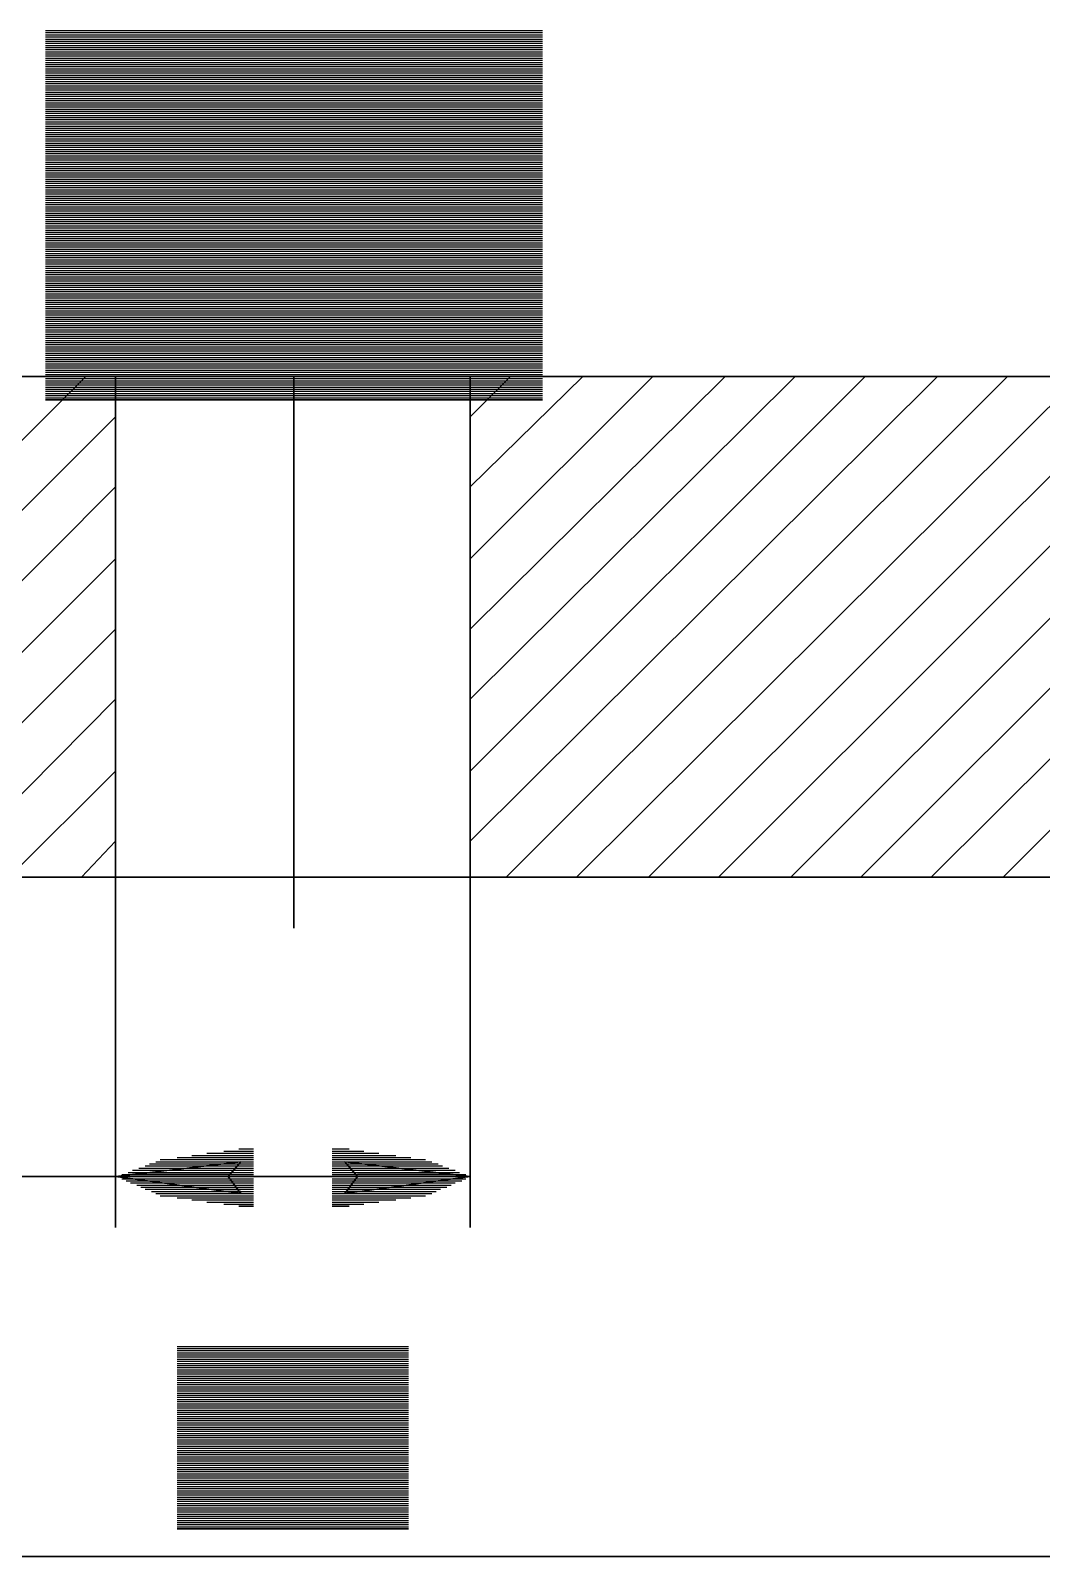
# Model space of a CAD drawing. Extents: x 1 to 210, y 1 to 298.
# Drawn here: x 106.1 to 146.4, y 128.7 to 189.6 of the extents above; entities that cross this region are included whole.
import ezdxf

# ---------------------------------------------------------------- set-up
doc = ezdxf.new("R2010")
doc.units = 0

msp = doc.modelspace()

# ---------------------------------------------------------------- linework, layer by layer
at = {"layer": 'P02835'}
msp.add_lwpolyline([(109.474003, 175.767997), (109.474003, 155.786658), (109.474003, 175.767997)], dxfattribs=at)
at = {"layer": 'P02836'}
msp.add_lwpolyline([(109.474003, 175.767997), (68.579998, 175.767997), (109.474003, 175.767997)], dxfattribs=at)
at = {"layer": 'P02837'}
msp.add_lwpolyline([(123.613331, 155.786658), (123.613331, 175.767997), (123.613331, 155.786658)], dxfattribs=at)
at = {"layer": 'P02838'}
msp.add_lwpolyline([(164.591999, 155.786658), (123.613331, 155.786658), (164.591999, 155.786658)], dxfattribs=at)
at = {"layer": 'P02845'}
msp.add_lwpolyline([(109.474003, 155.786658), (68.579998, 155.786658), (109.474003, 155.786658)], dxfattribs=at)
at = {"layer": 'P02849'}
msp.add_lwpolyline([(164.591999, 175.767997), (123.613331, 175.767997), (164.591999, 175.767997)], dxfattribs=at)
at = {"layer": 'P02855'}
msp.add_lwpolyline([(123.613331, 175.767997), (116.585993, 175.767997), (123.613331, 175.767997)], dxfattribs=at)
at = {"layer": 'P02856'}
msp.add_lwpolyline([(116.585993, 175.767997), (109.474003, 175.767997), (116.585993, 175.767997)], dxfattribs=at)
at = {"layer": 'P02857'}
msp.add_lwpolyline([(116.585993, 155.786658), (109.474003, 155.786658), (116.585993, 155.786658)], dxfattribs=at)
at = {"layer": 'P02858'}
msp.add_lwpolyline([(123.613331, 155.786658), (116.585993, 155.786658), (123.613331, 155.786658)], dxfattribs=at)
at = {"layer": 'P02859'}
msp.add_lwpolyline([(116.585993, 155.786658), (116.585993, 175.767997), (116.585993, 155.786658)], dxfattribs=at)
at = {"layer": 'P02882'}
msp.add_lwpolyline([(144.864661, 155.786658), (164.591999, 175.513996), (144.864661, 155.786658)], dxfattribs=at)
at = {"layer": 'P02883'}
msp.add_lwpolyline([(141.985993, 155.786658), (162.051995, 175.767997), (141.985993, 155.786658)], dxfattribs=at)
at = {"layer": 'P02884'}
msp.add_lwpolyline([(139.191999, 155.786658), (159.173327, 175.767997), (139.191999, 155.786658)], dxfattribs=at)
at = {"layer": 'P02885'}
msp.add_lwpolyline([(136.397994, 155.786658), (156.379333, 175.767997), (136.397994, 155.786658)], dxfattribs=at)
at = {"layer": 'P02886'}
msp.add_lwpolyline([(133.519326, 155.786658), (153.500665, 175.767997), (133.519326, 155.786658)], dxfattribs=at)
at = {"layer": 'P02887'}
msp.add_lwpolyline([(130.725332, 155.786658), (150.70666, 175.767997), (130.725332, 155.786658)], dxfattribs=at)
at = {"layer": 'P02888'}
msp.add_lwpolyline([(127.846665, 155.786658), (147.912666, 175.767997), (127.846665, 155.786658)], dxfattribs=at)
at = {"layer": 'P02889'}
msp.add_lwpolyline([(125.05266, 155.786658), (145.033998, 175.767997), (125.05266, 155.786658)], dxfattribs=at)
at = {"layer": 'P02890'}
msp.add_lwpolyline([(123.613331, 157.225997), (142.239994, 175.767997), (123.613331, 157.225997)], dxfattribs=at)
at = {"layer": 'P02891'}
msp.add_lwpolyline([(123.613331, 160.019991), (139.361326, 175.767997), (123.613331, 160.019991)], dxfattribs=at)
at = {"layer": 'P02892'}
msp.add_lwpolyline([(123.613331, 162.898659), (136.567332, 175.767997), (123.613331, 162.898659)], dxfattribs=at)
at = {"layer": 'P02893'}
msp.add_lwpolyline([(123.613331, 165.692664), (133.773327, 175.767997), (123.613331, 165.692664)], dxfattribs=at)
at = {"layer": 'P02894'}
msp.add_lwpolyline([(123.613331, 168.486658), (130.894659, 175.767997), (123.613331, 168.486658)], dxfattribs=at)
at = {"layer": 'P02895'}
msp.add_lwpolyline([(108.119326, 155.786658), (109.474003, 157.225997), (108.119326, 155.786658)], dxfattribs=at)
at = {"layer": 'P02896'}
msp.add_lwpolyline([(123.613331, 171.365326), (128.100665, 175.767997), (123.613331, 171.365326)], dxfattribs=at)
at = {"layer": 'P02897'}
msp.add_lwpolyline([(123.613331, 174.159331), (125.221997, 175.767997), (123.613331, 174.159331)], dxfattribs=at)
at = {"layer": 'P02898'}
msp.add_lwpolyline([(105.240669, 155.786658), (109.474003, 160.019991), (105.240669, 155.786658)], dxfattribs=at)
at = {"layer": 'P02899'}
msp.add_lwpolyline([(102.446665, 155.786658), (109.474003, 162.898659), (102.446665, 155.786658)], dxfattribs=at)
at = {"layer": 'P02900'}
msp.add_lwpolyline([(99.567997, 155.786658), (109.474003, 165.692664), (99.567997, 155.786658)], dxfattribs=at)
at = {"layer": 'P02901'}
msp.add_lwpolyline([(96.774003, 155.786658), (109.474003, 168.486658), (96.774003, 155.786658)], dxfattribs=at)
at = {"layer": 'P02902'}
msp.add_lwpolyline([(93.979998, 155.786658), (109.474003, 171.365326), (93.979998, 155.786658)], dxfattribs=at)
at = {"layer": 'P02903'}
msp.add_lwpolyline([(91.10133, 155.786658), (109.474003, 174.159331), (91.10133, 155.786658)], dxfattribs=at)
at = {"layer": 'P02904'}
msp.add_lwpolyline([(88.307331, 155.786658), (108.288664, 175.767997), (88.307331, 155.786658)], dxfattribs=at)
at = {"layer": 'P02945'}
msp.add_lwpolyline([(144.864661, 155.786658), (164.591999, 175.513996), (144.864661, 155.786658)], dxfattribs=at)
at = {"layer": 'P02946'}
msp.add_lwpolyline([(141.985993, 155.786658), (162.051995, 175.767997), (141.985993, 155.786658)], dxfattribs=at)
at = {"layer": 'P02947'}
msp.add_lwpolyline([(139.191999, 155.786658), (159.173327, 175.767997), (139.191999, 155.786658)], dxfattribs=at)
at = {"layer": 'P02948'}
msp.add_lwpolyline([(136.397994, 155.786658), (156.379333, 175.767997), (136.397994, 155.786658)], dxfattribs=at)
at = {"layer": 'P02949'}
msp.add_lwpolyline([(133.519326, 155.786658), (153.500665, 175.767997), (133.519326, 155.786658)], dxfattribs=at)
at = {"layer": 'P02950'}
msp.add_lwpolyline([(130.725332, 155.786658), (150.70666, 175.767997), (130.725332, 155.786658)], dxfattribs=at)
at = {"layer": 'P02951'}
msp.add_lwpolyline([(127.846665, 155.786658), (147.912666, 175.767997), (127.846665, 155.786658)], dxfattribs=at)
at = {"layer": 'P02952'}
msp.add_lwpolyline([(125.05266, 155.786658), (145.033998, 175.767997), (125.05266, 155.786658)], dxfattribs=at)
at = {"layer": 'P02953'}
msp.add_lwpolyline([(123.613331, 157.225997), (142.239994, 175.767997), (123.613331, 157.225997)], dxfattribs=at)
at = {"layer": 'P02954'}
msp.add_lwpolyline([(123.613331, 160.019991), (139.361326, 175.767997), (123.613331, 160.019991)], dxfattribs=at)
at = {"layer": 'P02955'}
msp.add_lwpolyline([(123.613331, 162.898659), (136.567332, 175.767997), (123.613331, 162.898659)], dxfattribs=at)
at = {"layer": 'P02956'}
msp.add_lwpolyline([(123.613331, 165.692664), (133.773327, 175.767997), (123.613331, 165.692664)], dxfattribs=at)
at = {"layer": 'P02957'}
msp.add_lwpolyline([(123.613331, 168.486658), (130.894659, 175.767997), (123.613331, 168.486658)], dxfattribs=at)
at = {"layer": 'P02958'}
msp.add_lwpolyline([(108.119326, 155.786658), (109.474003, 157.225997), (108.119326, 155.786658)], dxfattribs=at)
at = {"layer": 'P02959'}
msp.add_lwpolyline([(123.613331, 171.365326), (128.100665, 175.767997), (123.613331, 171.365326)], dxfattribs=at)
at = {"layer": 'P02960'}
msp.add_lwpolyline([(123.613331, 174.159331), (125.221997, 175.767997), (123.613331, 174.159331)], dxfattribs=at)
at = {"layer": 'P02961'}
msp.add_lwpolyline([(105.240669, 155.786658), (109.474003, 160.019991), (105.240669, 155.786658)], dxfattribs=at)
at = {"layer": 'P02962'}
msp.add_lwpolyline([(102.446665, 155.786658), (109.474003, 162.898659), (102.446665, 155.786658)], dxfattribs=at)
at = {"layer": 'P02963'}
msp.add_lwpolyline([(99.567997, 155.786658), (109.474003, 165.692664), (99.567997, 155.786658)], dxfattribs=at)
at = {"layer": 'P02964'}
msp.add_lwpolyline([(96.774003, 155.786658), (109.474003, 168.486658), (96.774003, 155.786658)], dxfattribs=at)
at = {"layer": 'P02965'}
msp.add_lwpolyline([(93.979998, 155.786658), (109.474003, 171.365326), (93.979998, 155.786658)], dxfattribs=at)
at = {"layer": 'P02966'}
msp.add_lwpolyline([(91.10133, 155.786658), (109.474003, 174.159331), (91.10133, 155.786658)], dxfattribs=at)
at = {"layer": 'P02967'}
msp.add_lwpolyline([(88.307331, 155.786658), (108.288664, 175.767997), (88.307331, 155.786658)], dxfattribs=at)
at = {"layer": 'P02992'}
msp.add_lwpolyline([(116.585993, 172.804665), (116.585993, 153.754665), (116.585993, 172.804665)], dxfattribs=at)
at = {"layer": 'P03005'}
msp.add_lwpolyline([(109.474003, 155.786658), (109.474003, 141.816667), (109.474003, 155.786658)], dxfattribs=at)
at = {"layer": 'P03006'}
msp.add_lwpolyline([(109.474003, 143.848659), (104.563331, 143.848659), (109.474003, 143.848659)], dxfattribs=at)
at = {"layer": 'P03007'}
msp.add_lwpolyline([(123.613331, 155.786658), (123.613331, 141.816667), (123.613331, 155.786658)], dxfattribs=at)
at = {"layer": 'P03009'}
msp.add_lwpolyline([(106.679998, 189.568661), (126.491999, 189.568661)], dxfattribs=at)
at = {"layer": 'P03010'}
msp.add_lwpolyline([(106.679998, 189.483998), (126.491999, 189.483998)], dxfattribs=at)
at = {"layer": 'P03011'}
msp.add_lwpolyline([(106.679998, 189.399324), (126.491999, 189.399324)], dxfattribs=at)
at = {"layer": 'P03012'}
msp.add_lwpolyline([(106.679998, 189.314661), (126.491999, 189.314661)], dxfattribs=at)
at = {"layer": 'P03013'}
msp.add_lwpolyline([(106.679998, 189.229998), (126.491999, 189.229998)], dxfattribs=at)
at = {"layer": 'P03014'}
msp.add_lwpolyline([(106.679998, 189.145324), (126.491999, 189.145324)], dxfattribs=at)
at = {"layer": 'P03015'}
msp.add_lwpolyline([(106.679998, 189.060661), (126.491999, 189.060661)], dxfattribs=at)
at = {"layer": 'P03016'}
msp.add_lwpolyline([(106.679998, 188.975997), (126.491999, 188.975997)], dxfattribs=at)
at = {"layer": 'P03017'}
msp.add_lwpolyline([(106.679998, 188.891323), (126.491999, 188.891323)], dxfattribs=at)
at = {"layer": 'P03018'}
msp.add_lwpolyline([(106.679998, 188.80666), (126.491999, 188.80666)], dxfattribs=at)
at = {"layer": 'P03019'}
msp.add_lwpolyline([(106.679998, 188.721997), (126.491999, 188.721997)], dxfattribs=at)
at = {"layer": 'P03020'}
msp.add_lwpolyline([(106.679998, 188.637323), (126.491999, 188.637323)], dxfattribs=at)
at = {"layer": 'P03021'}
msp.add_lwpolyline([(106.679998, 188.55266), (126.491999, 188.55266)], dxfattribs=at)
at = {"layer": 'P03022'}
msp.add_lwpolyline([(106.679998, 188.467997), (126.491999, 188.467997)], dxfattribs=at)
at = {"layer": 'P03023'}
msp.add_lwpolyline([(106.679998, 188.383333), (126.491999, 188.383333)], dxfattribs=at)
at = {"layer": 'P03024'}
msp.add_lwpolyline([(106.679998, 188.298659), (126.491999, 188.298659)], dxfattribs=at)
at = {"layer": 'P03025'}
msp.add_lwpolyline([(106.679998, 188.213996), (126.491999, 188.213996)], dxfattribs=at)
at = {"layer": 'P03026'}
msp.add_lwpolyline([(106.679998, 188.129333), (126.491999, 188.129333)], dxfattribs=at)
at = {"layer": 'P03027'}
msp.add_lwpolyline([(106.679998, 188.044659), (126.491999, 188.044659)], dxfattribs=at)
at = {"layer": 'P03028'}
msp.add_lwpolyline([(106.679998, 187.959996), (126.491999, 187.959996)], dxfattribs=at)
at = {"layer": 'P03029'}
msp.add_lwpolyline([(106.679998, 187.875332), (126.491999, 187.875332)], dxfattribs=at)
at = {"layer": 'P03030'}
msp.add_lwpolyline([(106.679998, 187.790658), (126.491999, 187.790658)], dxfattribs=at)
at = {"layer": 'P03031'}
msp.add_lwpolyline([(106.679998, 187.705995), (126.491999, 187.705995)], dxfattribs=at)
at = {"layer": 'P03032'}
msp.add_lwpolyline([(106.679998, 187.621332), (126.491999, 187.621332)], dxfattribs=at)
at = {"layer": 'P03033'}
msp.add_lwpolyline([(106.679998, 187.536658), (126.491999, 187.536658)], dxfattribs=at)
at = {"layer": 'P03034'}
msp.add_lwpolyline([(106.679998, 187.451995), (126.491999, 187.451995)], dxfattribs=at)
at = {"layer": 'P03035'}
msp.add_lwpolyline([(106.679998, 187.367332), (126.491999, 187.367332)], dxfattribs=at)
at = {"layer": 'P03036'}
msp.add_lwpolyline([(106.679998, 187.282658), (126.491999, 187.282658)], dxfattribs=at)
at = {"layer": 'P03037'}
msp.add_lwpolyline([(106.679998, 187.197994), (126.491999, 187.197994)], dxfattribs=at)
at = {"layer": 'P03038'}
msp.add_lwpolyline([(106.679998, 187.113331), (126.491999, 187.113331)], dxfattribs=at)
at = {"layer": 'P03039'}
msp.add_lwpolyline([(106.679998, 187.028657), (126.491999, 187.028657)], dxfattribs=at)
at = {"layer": 'P03040'}
msp.add_lwpolyline([(106.679998, 186.943994), (126.491999, 186.943994)], dxfattribs=at)
at = {"layer": 'P03041'}
msp.add_lwpolyline([(106.679998, 186.859331), (126.491999, 186.859331)], dxfattribs=at)
at = {"layer": 'P03042'}
msp.add_lwpolyline([(106.679998, 186.774657), (126.491999, 186.774657)], dxfattribs=at)
at = {"layer": 'P03043'}
msp.add_lwpolyline([(106.679998, 186.689994), (126.491999, 186.689994)], dxfattribs=at)
at = {"layer": 'P03044'}
msp.add_lwpolyline([(106.679998, 186.60533), (126.491999, 186.60533)], dxfattribs=at)
at = {"layer": 'P03045'}
msp.add_lwpolyline([(106.679998, 186.520656), (126.491999, 186.520656)], dxfattribs=at)
at = {"layer": 'P03046'}
msp.add_lwpolyline([(106.679998, 186.435993), (126.491999, 186.435993)], dxfattribs=at)
at = {"layer": 'P03047'}
msp.add_lwpolyline([(106.679998, 186.35133), (126.491999, 186.35133)], dxfattribs=at)
at = {"layer": 'P03048'}
msp.add_lwpolyline([(106.679998, 186.266667), (126.491999, 186.266667)], dxfattribs=at)
at = {"layer": 'P03049'}
msp.add_lwpolyline([(106.679998, 186.181993), (126.491999, 186.181993)], dxfattribs=at)
at = {"layer": 'P03050'}
msp.add_lwpolyline([(106.679998, 186.097329), (126.491999, 186.097329)], dxfattribs=at)
at = {"layer": 'P03051'}
msp.add_lwpolyline([(106.679998, 186.012666), (126.491999, 186.012666)], dxfattribs=at)
at = {"layer": 'P03052'}
msp.add_lwpolyline([(106.679998, 185.927992), (126.491999, 185.927992)], dxfattribs=at)
at = {"layer": 'P03053'}
msp.add_lwpolyline([(106.679998, 185.843329), (126.491999, 185.843329)], dxfattribs=at)
at = {"layer": 'P03054'}
msp.add_lwpolyline([(106.679998, 185.758666), (126.491999, 185.758666)], dxfattribs=at)
at = {"layer": 'P03055'}
msp.add_lwpolyline([(106.679998, 185.673992), (126.491999, 185.673992)], dxfattribs=at)
at = {"layer": 'P03056'}
msp.add_lwpolyline([(106.679998, 185.589329), (126.491999, 185.589329)], dxfattribs=at)
at = {"layer": 'P03057'}
msp.add_lwpolyline([(106.679998, 185.504665), (126.491999, 185.504665)], dxfattribs=at)
at = {"layer": 'P03058'}
msp.add_lwpolyline([(106.679998, 185.419991), (126.491999, 185.419991)], dxfattribs=at)
at = {"layer": 'P03059'}
msp.add_lwpolyline([(106.679998, 185.335328), (126.491999, 185.335328)], dxfattribs=at)
at = {"layer": 'P03060'}
msp.add_lwpolyline([(106.679998, 185.250665), (126.491999, 185.250665)], dxfattribs=at)
at = {"layer": 'P03061'}
msp.add_lwpolyline([(106.679998, 185.165991), (126.491999, 185.165991)], dxfattribs=at)
at = {"layer": 'P03062'}
msp.add_lwpolyline([(106.679998, 185.081328), (126.491999, 185.081328)], dxfattribs=at)
at = {"layer": 'P03063'}
msp.add_lwpolyline([(106.679998, 184.996665), (126.491999, 184.996665)], dxfattribs=at)
at = {"layer": 'P03064'}
msp.add_lwpolyline([(106.679998, 184.911991), (126.491999, 184.911991)], dxfattribs=at)
at = {"layer": 'P03065'}
msp.add_lwpolyline([(106.679998, 184.827327), (126.491999, 184.827327)], dxfattribs=at)
at = {"layer": 'P03066'}
msp.add_lwpolyline([(106.679998, 184.742664), (126.491999, 184.742664)], dxfattribs=at)
at = {"layer": 'P03067'}
msp.add_lwpolyline([(106.679998, 184.65799), (126.491999, 184.65799)], dxfattribs=at)
at = {"layer": 'P03068'}
msp.add_lwpolyline([(106.679998, 184.573327), (126.491999, 184.573327)], dxfattribs=at)
at = {"layer": 'P03069'}
msp.add_lwpolyline([(106.679998, 184.488664), (126.491999, 184.488664)], dxfattribs=at)
at = {"layer": 'P03070'}
msp.add_lwpolyline([(106.679998, 184.40399), (126.491999, 184.40399)], dxfattribs=at)
at = {"layer": 'P03071'}
msp.add_lwpolyline([(106.679998, 184.319326), (126.491999, 184.319326)], dxfattribs=at)
at = {"layer": 'P03072'}
msp.add_lwpolyline([(106.679998, 184.234663), (126.491999, 184.234663)], dxfattribs=at)
at = {"layer": 'P03073'}
msp.add_lwpolyline([(106.679998, 184.15), (126.491999, 184.15)], dxfattribs=at)
at = {"layer": 'P03074'}
msp.add_lwpolyline([(106.679998, 184.065326), (126.491999, 184.065326)], dxfattribs=at)
at = {"layer": 'P03075'}
msp.add_lwpolyline([(106.679998, 183.980663), (126.491999, 183.980663)], dxfattribs=at)
at = {"layer": 'P03076'}
msp.add_lwpolyline([(106.679998, 183.896), (126.491999, 183.896)], dxfattribs=at)
at = {"layer": 'P03077'}
msp.add_lwpolyline([(106.679998, 183.811326), (126.491999, 183.811326)], dxfattribs=at)
at = {"layer": 'P03078'}
msp.add_lwpolyline([(106.679998, 183.726662), (126.491999, 183.726662)], dxfattribs=at)
at = {"layer": 'P03079'}
msp.add_lwpolyline([(106.679998, 183.641999), (126.491999, 183.641999)], dxfattribs=at)
at = {"layer": 'P03080'}
msp.add_lwpolyline([(106.679998, 183.557325), (126.491999, 183.557325)], dxfattribs=at)
at = {"layer": 'P03081'}
msp.add_lwpolyline([(106.679998, 183.472662), (126.491999, 183.472662)], dxfattribs=at)
at = {"layer": 'P03082'}
msp.add_lwpolyline([(106.679998, 183.387999), (126.491999, 183.387999)], dxfattribs=at)
at = {"layer": 'P03083'}
msp.add_lwpolyline([(106.679998, 183.303325), (126.491999, 183.303325)], dxfattribs=at)
at = {"layer": 'P03084'}
msp.add_lwpolyline([(106.679998, 183.218661), (126.491999, 183.218661)], dxfattribs=at)
at = {"layer": 'P03085'}
msp.add_lwpolyline([(106.679998, 183.133998), (126.491999, 183.133998)], dxfattribs=at)
at = {"layer": 'P03086'}
msp.add_lwpolyline([(106.679998, 183.049324), (126.491999, 183.049324)], dxfattribs=at)
at = {"layer": 'P03087'}
msp.add_lwpolyline([(106.679998, 182.964661), (126.491999, 182.964661)], dxfattribs=at)
at = {"layer": 'P03088'}
msp.add_lwpolyline([(106.679998, 182.879998), (126.491999, 182.879998)], dxfattribs=at)
at = {"layer": 'P03089'}
msp.add_lwpolyline([(106.679998, 182.795324), (126.491999, 182.795324)], dxfattribs=at)
at = {"layer": 'P03090'}
msp.add_lwpolyline([(106.679998, 182.710661), (126.491999, 182.710661)], dxfattribs=at)
at = {"layer": 'P03091'}
msp.add_lwpolyline([(106.679998, 182.625997), (126.491999, 182.625997)], dxfattribs=at)
at = {"layer": 'P03092'}
msp.add_lwpolyline([(106.679998, 182.541323), (126.491999, 182.541323)], dxfattribs=at)
at = {"layer": 'P03093'}
msp.add_lwpolyline([(106.679998, 182.45666), (126.491999, 182.45666)], dxfattribs=at)
at = {"layer": 'P03094'}
msp.add_lwpolyline([(106.679998, 182.371997), (126.491999, 182.371997)], dxfattribs=at)
at = {"layer": 'P03095'}
msp.add_lwpolyline([(106.679998, 182.287323), (126.491999, 182.287323)], dxfattribs=at)
at = {"layer": 'P03096'}
msp.add_lwpolyline([(106.679998, 182.20266), (126.491999, 182.20266)], dxfattribs=at)
at = {"layer": 'P03097'}
msp.add_lwpolyline([(106.679998, 182.117997), (126.491999, 182.117997)], dxfattribs=at)
at = {"layer": 'P03098'}
msp.add_lwpolyline([(106.679998, 182.033333), (126.491999, 182.033333)], dxfattribs=at)
at = {"layer": 'P03099'}
msp.add_lwpolyline([(106.679998, 181.948659), (126.491999, 181.948659)], dxfattribs=at)
at = {"layer": 'P03100'}
msp.add_lwpolyline([(106.679998, 181.863996), (126.491999, 181.863996)], dxfattribs=at)
at = {"layer": 'P03101'}
msp.add_lwpolyline([(106.679998, 181.779333), (126.491999, 181.779333)], dxfattribs=at)
at = {"layer": 'P03102'}
msp.add_lwpolyline([(106.679998, 181.694659), (126.491999, 181.694659)], dxfattribs=at)
at = {"layer": 'P03103'}
msp.add_lwpolyline([(106.679998, 181.609996), (126.491999, 181.609996)], dxfattribs=at)
at = {"layer": 'P03104'}
msp.add_lwpolyline([(106.679998, 181.525332), (126.491999, 181.525332)], dxfattribs=at)
at = {"layer": 'P03105'}
msp.add_lwpolyline([(106.679998, 181.440658), (126.491999, 181.440658)], dxfattribs=at)
at = {"layer": 'P03106'}
msp.add_lwpolyline([(106.679998, 181.355995), (126.491999, 181.355995)], dxfattribs=at)
at = {"layer": 'P03107'}
msp.add_lwpolyline([(106.679998, 181.271332), (126.491999, 181.271332)], dxfattribs=at)
at = {"layer": 'P03108'}
msp.add_lwpolyline([(106.679998, 181.186658), (126.491999, 181.186658)], dxfattribs=at)
at = {"layer": 'P03109'}
msp.add_lwpolyline([(106.679998, 181.101995), (126.491999, 181.101995)], dxfattribs=at)
at = {"layer": 'P03110'}
msp.add_lwpolyline([(106.679998, 181.017332), (126.491999, 181.017332)], dxfattribs=at)
at = {"layer": 'P03111'}
msp.add_lwpolyline([(106.679998, 180.932658), (126.491999, 180.932658)], dxfattribs=at)
at = {"layer": 'P03112'}
msp.add_lwpolyline([(106.679998, 180.847994), (126.491999, 180.847994)], dxfattribs=at)
at = {"layer": 'P03113'}
msp.add_lwpolyline([(106.679998, 180.763331), (126.491999, 180.763331)], dxfattribs=at)
at = {"layer": 'P03114'}
msp.add_lwpolyline([(106.679998, 180.678657), (126.491999, 180.678657)], dxfattribs=at)
at = {"layer": 'P03115'}
msp.add_lwpolyline([(106.679998, 180.593994), (126.491999, 180.593994)], dxfattribs=at)
at = {"layer": 'P03116'}
msp.add_lwpolyline([(106.679998, 180.509331), (126.491999, 180.509331)], dxfattribs=at)
at = {"layer": 'P03117'}
msp.add_lwpolyline([(106.679998, 180.424657), (126.491999, 180.424657)], dxfattribs=at)
at = {"layer": 'P03118'}
msp.add_lwpolyline([(106.679998, 180.339994), (126.491999, 180.339994)], dxfattribs=at)
at = {"layer": 'P03119'}
msp.add_lwpolyline([(106.679998, 180.25533), (126.491999, 180.25533)], dxfattribs=at)
at = {"layer": 'P03120'}
msp.add_lwpolyline([(106.679998, 180.170656), (126.491999, 180.170656)], dxfattribs=at)
at = {"layer": 'P03121'}
msp.add_lwpolyline([(106.679998, 180.085993), (126.491999, 180.085993)], dxfattribs=at)
at = {"layer": 'P03122'}
msp.add_lwpolyline([(106.679998, 180.00133), (126.491999, 180.00133)], dxfattribs=at)
at = {"layer": 'P03123'}
msp.add_lwpolyline([(106.679998, 179.916667), (126.491999, 179.916667)], dxfattribs=at)
at = {"layer": 'P03124'}
msp.add_lwpolyline([(106.679998, 179.831993), (126.491999, 179.831993)], dxfattribs=at)
at = {"layer": 'P03125'}
msp.add_lwpolyline([(106.679998, 179.747329), (126.491999, 179.747329)], dxfattribs=at)
at = {"layer": 'P03126'}
msp.add_lwpolyline([(106.679998, 179.662666), (126.491999, 179.662666)], dxfattribs=at)
at = {"layer": 'P03127'}
msp.add_lwpolyline([(106.679998, 179.577992), (126.491999, 179.577992)], dxfattribs=at)
at = {"layer": 'P03128'}
msp.add_lwpolyline([(106.679998, 179.493329), (126.491999, 179.493329)], dxfattribs=at)
at = {"layer": 'P03129'}
msp.add_lwpolyline([(106.679998, 179.408666), (126.491999, 179.408666)], dxfattribs=at)
at = {"layer": 'P03130'}
msp.add_lwpolyline([(106.679998, 179.323992), (126.491999, 179.323992)], dxfattribs=at)
at = {"layer": 'P03131'}
msp.add_lwpolyline([(106.679998, 179.239329), (126.491999, 179.239329)], dxfattribs=at)
at = {"layer": 'P03132'}
msp.add_lwpolyline([(106.679998, 179.154665), (126.491999, 179.154665)], dxfattribs=at)
at = {"layer": 'P03133'}
msp.add_lwpolyline([(106.679998, 179.069991), (126.491999, 179.069991)], dxfattribs=at)
at = {"layer": 'P03134'}
msp.add_lwpolyline([(106.679998, 178.985328), (126.491999, 178.985328)], dxfattribs=at)
at = {"layer": 'P03135'}
msp.add_lwpolyline([(106.679998, 178.900665), (126.491999, 178.900665)], dxfattribs=at)
at = {"layer": 'P03136'}
msp.add_lwpolyline([(106.679998, 178.815991), (126.491999, 178.815991)], dxfattribs=at)
at = {"layer": 'P03137'}
msp.add_lwpolyline([(106.679998, 178.731328), (126.491999, 178.731328)], dxfattribs=at)
at = {"layer": 'P03138'}
msp.add_lwpolyline([(106.679998, 178.646665), (126.491999, 178.646665)], dxfattribs=at)
at = {"layer": 'P03139'}
msp.add_lwpolyline([(106.679998, 178.561991), (126.491999, 178.561991)], dxfattribs=at)
at = {"layer": 'P03140'}
msp.add_lwpolyline([(106.679998, 178.477327), (126.491999, 178.477327)], dxfattribs=at)
at = {"layer": 'P03141'}
msp.add_lwpolyline([(106.679998, 178.392664), (126.491999, 178.392664)], dxfattribs=at)
at = {"layer": 'P03142'}
msp.add_lwpolyline([(106.679998, 178.30799), (126.491999, 178.30799)], dxfattribs=at)
at = {"layer": 'P03143'}
msp.add_lwpolyline([(106.679998, 178.223327), (126.491999, 178.223327)], dxfattribs=at)
at = {"layer": 'P03144'}
msp.add_lwpolyline([(106.679998, 178.138664), (126.491999, 178.138664)], dxfattribs=at)
at = {"layer": 'P03145'}
msp.add_lwpolyline([(106.679998, 178.05399), (126.491999, 178.05399)], dxfattribs=at)
at = {"layer": 'P03146'}
msp.add_lwpolyline([(106.679998, 177.969326), (126.491999, 177.969326)], dxfattribs=at)
at = {"layer": 'P03147'}
msp.add_lwpolyline([(106.679998, 177.884663), (126.491999, 177.884663)], dxfattribs=at)
at = {"layer": 'P03148'}
msp.add_lwpolyline([(106.679998, 177.8), (126.491999, 177.8)], dxfattribs=at)
at = {"layer": 'P03149'}
msp.add_lwpolyline([(106.679998, 177.715326), (126.491999, 177.715326)], dxfattribs=at)
at = {"layer": 'P03150'}
msp.add_lwpolyline([(106.679998, 177.630663), (126.491999, 177.630663)], dxfattribs=at)
at = {"layer": 'P03151'}
msp.add_lwpolyline([(106.679998, 177.546), (126.491999, 177.546)], dxfattribs=at)
at = {"layer": 'P03152'}
msp.add_lwpolyline([(106.679998, 177.461326), (126.491999, 177.461326)], dxfattribs=at)
at = {"layer": 'P03153'}
msp.add_lwpolyline([(106.679998, 177.376662), (126.491999, 177.376662)], dxfattribs=at)
at = {"layer": 'P03154'}
msp.add_lwpolyline([(106.679998, 177.291999), (126.491999, 177.291999)], dxfattribs=at)
at = {"layer": 'P03155'}
msp.add_lwpolyline([(106.679998, 177.207325), (126.491999, 177.207325)], dxfattribs=at)
at = {"layer": 'P03156'}
msp.add_lwpolyline([(106.679998, 177.122662), (126.491999, 177.122662)], dxfattribs=at)
at = {"layer": 'P03157'}
msp.add_lwpolyline([(106.679998, 177.037999), (126.491999, 177.037999)], dxfattribs=at)
at = {"layer": 'P03158'}
msp.add_lwpolyline([(106.679998, 176.953325), (126.491999, 176.953325)], dxfattribs=at)
at = {"layer": 'P03159'}
msp.add_lwpolyline([(106.679998, 176.868661), (126.491999, 176.868661)], dxfattribs=at)
at = {"layer": 'P03160'}
msp.add_lwpolyline([(106.679998, 176.783998), (126.491999, 176.783998)], dxfattribs=at)
at = {"layer": 'P03161'}
msp.add_lwpolyline([(106.679998, 176.699324), (126.491999, 176.699324)], dxfattribs=at)
at = {"layer": 'P03162'}
msp.add_lwpolyline([(106.679998, 176.614661), (126.491999, 176.614661)], dxfattribs=at)
at = {"layer": 'P03163'}
msp.add_lwpolyline([(106.679998, 176.529998), (126.491999, 176.529998)], dxfattribs=at)
at = {"layer": 'P03164'}
msp.add_lwpolyline([(106.679998, 176.445324), (126.491999, 176.445324)], dxfattribs=at)
at = {"layer": 'P03165'}
msp.add_lwpolyline([(106.679998, 176.360661), (126.491999, 176.360661)], dxfattribs=at)
at = {"layer": 'P03166'}
msp.add_lwpolyline([(106.679998, 176.275997), (126.491999, 176.275997)], dxfattribs=at)
at = {"layer": 'P03167'}
msp.add_lwpolyline([(106.679998, 176.191323), (126.491999, 176.191323)], dxfattribs=at)
at = {"layer": 'P03168'}
msp.add_lwpolyline([(106.679998, 176.10666), (126.491999, 176.10666)], dxfattribs=at)
at = {"layer": 'P03169'}
msp.add_lwpolyline([(106.679998, 176.021997), (126.491999, 176.021997)], dxfattribs=at)
at = {"layer": 'P03170'}
msp.add_lwpolyline([(106.679998, 175.937323), (126.491999, 175.937323)], dxfattribs=at)
at = {"layer": 'P03171'}
msp.add_lwpolyline([(106.679998, 175.85266), (126.491999, 175.85266)], dxfattribs=at)
at = {"layer": 'P03172'}
msp.add_lwpolyline([(106.679998, 175.767997), (126.491999, 175.767997)], dxfattribs=at)
at = {"layer": 'P03173'}
msp.add_lwpolyline([(106.679998, 175.683333), (126.491999, 175.683333)], dxfattribs=at)
at = {"layer": 'P03174'}
msp.add_lwpolyline([(106.679998, 175.598659), (126.491999, 175.598659)], dxfattribs=at)
at = {"layer": 'P03175'}
msp.add_lwpolyline([(106.679998, 175.513996), (126.491999, 175.513996)], dxfattribs=at)
at = {"layer": 'P03176'}
msp.add_lwpolyline([(106.679998, 175.429333), (126.491999, 175.429333)], dxfattribs=at)
at = {"layer": 'P03177'}
msp.add_lwpolyline([(106.679998, 175.344659), (126.491999, 175.344659)], dxfattribs=at)
at = {"layer": 'P03178'}
msp.add_lwpolyline([(106.679998, 175.259996), (126.491999, 175.259996)], dxfattribs=at)
at = {"layer": 'P03179'}
msp.add_lwpolyline([(106.679998, 175.175332), (126.491999, 175.175332)], dxfattribs=at)
at = {"layer": 'P03180'}
msp.add_lwpolyline([(106.679998, 175.090658), (126.491999, 175.090658)], dxfattribs=at)
at = {"layer": 'P03181'}
msp.add_lwpolyline([(106.679998, 175.005995), (126.491999, 175.005995)], dxfattribs=at)
at = {"layer": 'P03182'}
msp.add_lwpolyline([(106.679998, 174.921332), (126.491999, 174.921332)], dxfattribs=at)
at = {"layer": 'P03183'}
msp.add_lwpolyline([(106.679998, 174.836658), (126.491999, 174.836658), (106.679998, 174.836658)], dxfattribs=at)
at = {"layer": 'P03619'}
msp.add_lwpolyline([(111.929333, 137.075332), (121.158001, 137.075332)], dxfattribs=at)
at = {"layer": 'P03620'}
msp.add_lwpolyline([(111.929333, 136.990658), (121.158001, 136.990658)], dxfattribs=at)
at = {"layer": 'P03621'}
msp.add_lwpolyline([(111.929333, 136.905995), (121.158001, 136.905995)], dxfattribs=at)
at = {"layer": 'P03622'}
msp.add_lwpolyline([(111.929333, 136.821332), (121.158001, 136.821332)], dxfattribs=at)
at = {"layer": 'P03623'}
msp.add_lwpolyline([(111.929333, 136.736658), (121.158001, 136.736658)], dxfattribs=at)
at = {"layer": 'P03624'}
msp.add_lwpolyline([(111.929333, 136.651995), (121.158001, 136.651995)], dxfattribs=at)
at = {"layer": 'P03625'}
msp.add_lwpolyline([(111.929333, 136.567332), (121.158001, 136.567332)], dxfattribs=at)
at = {"layer": 'P03626'}
msp.add_lwpolyline([(111.929333, 136.482658), (121.158001, 136.482658)], dxfattribs=at)
at = {"layer": 'P03627'}
msp.add_lwpolyline([(111.929333, 136.397994), (121.158001, 136.397994)], dxfattribs=at)
at = {"layer": 'P03628'}
msp.add_lwpolyline([(111.929333, 136.313331), (121.158001, 136.313331)], dxfattribs=at)
at = {"layer": 'P03629'}
msp.add_lwpolyline([(111.929333, 136.228657), (121.158001, 136.228657)], dxfattribs=at)
at = {"layer": 'P03630'}
msp.add_lwpolyline([(111.929333, 136.143994), (121.158001, 136.143994)], dxfattribs=at)
at = {"layer": 'P03631'}
msp.add_lwpolyline([(111.929333, 136.059331), (121.158001, 136.059331)], dxfattribs=at)
at = {"layer": 'P03632'}
msp.add_lwpolyline([(111.929333, 135.974668), (121.158001, 135.974668)], dxfattribs=at)
at = {"layer": 'P03633'}
msp.add_lwpolyline([(111.929333, 135.889994), (121.158001, 135.889994)], dxfattribs=at)
at = {"layer": 'P03634'}
msp.add_lwpolyline([(111.929333, 135.80533), (121.158001, 135.80533)], dxfattribs=at)
at = {"layer": 'P03635'}
msp.add_lwpolyline([(111.929333, 135.720667), (121.158001, 135.720667)], dxfattribs=at)
at = {"layer": 'P03636'}
msp.add_lwpolyline([(111.929333, 135.635993), (121.158001, 135.635993)], dxfattribs=at)
at = {"layer": 'P03637'}
msp.add_lwpolyline([(111.929333, 135.55133), (121.158001, 135.55133)], dxfattribs=at)
at = {"layer": 'P03638'}
msp.add_lwpolyline([(111.929333, 135.466667), (121.158001, 135.466667)], dxfattribs=at)
at = {"layer": 'P03639'}
msp.add_lwpolyline([(111.929333, 135.381993), (121.158001, 135.381993)], dxfattribs=at)
at = {"layer": 'P03640'}
msp.add_lwpolyline([(111.929333, 135.297329), (121.158001, 135.297329)], dxfattribs=at)
at = {"layer": 'P03641'}
msp.add_lwpolyline([(111.929333, 135.212666), (121.158001, 135.212666)], dxfattribs=at)
at = {"layer": 'P03642'}
msp.add_lwpolyline([(111.929333, 135.127992), (121.158001, 135.127992)], dxfattribs=at)
at = {"layer": 'P03643'}
msp.add_lwpolyline([(111.929333, 135.043329), (121.158001, 135.043329)], dxfattribs=at)
at = {"layer": 'P03644'}
msp.add_lwpolyline([(111.929333, 134.958666), (121.158001, 134.958666)], dxfattribs=at)
at = {"layer": 'P03645'}
msp.add_lwpolyline([(111.929333, 134.873992), (121.158001, 134.873992)], dxfattribs=at)
at = {"layer": 'P03646'}
msp.add_lwpolyline([(111.929333, 134.789329), (121.158001, 134.789329)], dxfattribs=at)
at = {"layer": 'P03647'}
msp.add_lwpolyline([(111.929333, 134.704665), (121.158001, 134.704665)], dxfattribs=at)
at = {"layer": 'P03648'}
msp.add_lwpolyline([(111.929333, 134.619991), (121.158001, 134.619991)], dxfattribs=at)
at = {"layer": 'P03649'}
msp.add_lwpolyline([(111.929333, 134.535328), (121.158001, 134.535328)], dxfattribs=at)
at = {"layer": 'P03650'}
msp.add_lwpolyline([(111.929333, 134.450665), (121.158001, 134.450665)], dxfattribs=at)
at = {"layer": 'P03651'}
msp.add_lwpolyline([(111.929333, 134.365991), (121.158001, 134.365991)], dxfattribs=at)
at = {"layer": 'P03652'}
msp.add_lwpolyline([(111.929333, 134.281328), (121.158001, 134.281328)], dxfattribs=at)
at = {"layer": 'P03653'}
msp.add_lwpolyline([(111.929333, 134.196665), (121.158001, 134.196665)], dxfattribs=at)
at = {"layer": 'P03654'}
msp.add_lwpolyline([(111.929333, 134.112001), (121.158001, 134.112001)], dxfattribs=at)
at = {"layer": 'P03655'}
msp.add_lwpolyline([(111.929333, 134.027327), (121.158001, 134.027327)], dxfattribs=at)
at = {"layer": 'P03656'}
msp.add_lwpolyline([(111.929333, 133.942664), (121.158001, 133.942664)], dxfattribs=at)
at = {"layer": 'P03657'}
msp.add_lwpolyline([(111.929333, 133.858001), (121.158001, 133.858001)], dxfattribs=at)
at = {"layer": 'P03658'}
msp.add_lwpolyline([(111.929333, 133.773327), (121.158001, 133.773327)], dxfattribs=at)
at = {"layer": 'P03659'}
msp.add_lwpolyline([(111.929333, 133.688664), (121.158001, 133.688664)], dxfattribs=at)
at = {"layer": 'P03660'}
msp.add_lwpolyline([(111.929333, 133.604), (121.158001, 133.604)], dxfattribs=at)
at = {"layer": 'P03661'}
msp.add_lwpolyline([(111.929333, 133.519326), (121.158001, 133.519326)], dxfattribs=at)
at = {"layer": 'P03662'}
msp.add_lwpolyline([(111.929333, 133.434663), (121.158001, 133.434663)], dxfattribs=at)
at = {"layer": 'P03663'}
msp.add_lwpolyline([(111.929333, 133.35), (121.158001, 133.35)], dxfattribs=at)
at = {"layer": 'P03664'}
msp.add_lwpolyline([(111.929333, 133.265326), (121.158001, 133.265326)], dxfattribs=at)
at = {"layer": 'P03665'}
msp.add_lwpolyline([(111.929333, 133.180663), (121.158001, 133.180663)], dxfattribs=at)
at = {"layer": 'P03666'}
msp.add_lwpolyline([(111.929333, 133.096), (121.158001, 133.096)], dxfattribs=at)
at = {"layer": 'P03667'}
msp.add_lwpolyline([(111.929333, 133.011326), (121.158001, 133.011326)], dxfattribs=at)
at = {"layer": 'P03668'}
msp.add_lwpolyline([(111.929333, 132.926662), (121.158001, 132.926662)], dxfattribs=at)
at = {"layer": 'P03669'}
msp.add_lwpolyline([(111.929333, 132.841999), (121.158001, 132.841999)], dxfattribs=at)
at = {"layer": 'P03670'}
msp.add_lwpolyline([(111.929333, 132.757325), (121.158001, 132.757325)], dxfattribs=at)
at = {"layer": 'P03671'}
msp.add_lwpolyline([(111.929333, 132.672662), (121.158001, 132.672662)], dxfattribs=at)
at = {"layer": 'P03672'}
msp.add_lwpolyline([(111.929333, 132.587999), (121.158001, 132.587999)], dxfattribs=at)
at = {"layer": 'P03673'}
msp.add_lwpolyline([(111.929333, 132.503325), (121.158001, 132.503325)], dxfattribs=at)
at = {"layer": 'P03674'}
msp.add_lwpolyline([(111.929333, 132.418661), (121.158001, 132.418661)], dxfattribs=at)
at = {"layer": 'P03675'}
msp.add_lwpolyline([(111.929333, 132.333998), (121.158001, 132.333998)], dxfattribs=at)
at = {"layer": 'P03676'}
msp.add_lwpolyline([(111.929333, 132.249324), (121.158001, 132.249324)], dxfattribs=at)
at = {"layer": 'P03677'}
msp.add_lwpolyline([(111.929333, 132.164661), (121.158001, 132.164661)], dxfattribs=at)
at = {"layer": 'P03678'}
msp.add_lwpolyline([(111.929333, 132.079998), (121.158001, 132.079998)], dxfattribs=at)
at = {"layer": 'P03679'}
msp.add_lwpolyline([(111.929333, 131.995335), (121.158001, 131.995335)], dxfattribs=at)
at = {"layer": 'P03680'}
msp.add_lwpolyline([(111.929333, 131.910661), (121.158001, 131.910661)], dxfattribs=at)
at = {"layer": 'P03681'}
msp.add_lwpolyline([(111.929333, 131.825997), (121.158001, 131.825997)], dxfattribs=at)
at = {"layer": 'P03682'}
msp.add_lwpolyline([(111.929333, 131.741334), (121.158001, 131.741334)], dxfattribs=at)
at = {"layer": 'P03683'}
msp.add_lwpolyline([(111.929333, 131.65666), (121.158001, 131.65666)], dxfattribs=at)
at = {"layer": 'P03684'}
msp.add_lwpolyline([(111.929333, 131.571997), (121.158001, 131.571997)], dxfattribs=at)
at = {"layer": 'P03685'}
msp.add_lwpolyline([(111.929333, 131.487334), (121.158001, 131.487334)], dxfattribs=at)
at = {"layer": 'P03686'}
msp.add_lwpolyline([(111.929333, 131.40266), (121.158001, 131.40266)], dxfattribs=at)
at = {"layer": 'P03687'}
msp.add_lwpolyline([(111.929333, 131.317997), (121.158001, 131.317997)], dxfattribs=at)
at = {"layer": 'P03688'}
msp.add_lwpolyline([(111.929333, 131.233333), (121.158001, 131.233333)], dxfattribs=at)
at = {"layer": 'P03689'}
msp.add_lwpolyline([(111.929333, 131.148659), (121.158001, 131.148659)], dxfattribs=at)
at = {"layer": 'P03690'}
msp.add_lwpolyline([(111.929333, 131.063996), (121.158001, 131.063996)], dxfattribs=at)
at = {"layer": 'P03691'}
msp.add_lwpolyline([(111.929333, 130.979333), (121.158001, 130.979333)], dxfattribs=at)
at = {"layer": 'P03692'}
msp.add_lwpolyline([(111.929333, 130.894659), (121.158001, 130.894659)], dxfattribs=at)
at = {"layer": 'P03693'}
msp.add_lwpolyline([(111.929333, 130.809996), (121.158001, 130.809996)], dxfattribs=at)
at = {"layer": 'P03694'}
msp.add_lwpolyline([(111.929333, 130.725332), (121.158001, 130.725332)], dxfattribs=at)
at = {"layer": 'P03695'}
msp.add_lwpolyline([(111.929333, 130.640658), (121.158001, 130.640658)], dxfattribs=at)
at = {"layer": 'P03696'}
msp.add_lwpolyline([(111.929333, 130.555995), (121.158001, 130.555995)], dxfattribs=at)
at = {"layer": 'P03697'}
msp.add_lwpolyline([(111.929333, 130.471332), (121.158001, 130.471332)], dxfattribs=at)
at = {"layer": 'P03698'}
msp.add_lwpolyline([(111.929333, 130.386658), (121.158001, 130.386658)], dxfattribs=at)
at = {"layer": 'P03699'}
msp.add_lwpolyline([(111.929333, 130.301995), (121.158001, 130.301995)], dxfattribs=at)
at = {"layer": 'P03700'}
msp.add_lwpolyline([(111.929333, 130.217332), (121.158001, 130.217332)], dxfattribs=at)
at = {"layer": 'P03701'}
msp.add_lwpolyline([(111.929333, 130.132658), (121.158001, 130.132658)], dxfattribs=at)
at = {"layer": 'P03702'}
msp.add_lwpolyline([(111.929333, 130.047994), (121.158001, 130.047994)], dxfattribs=at)
at = {"layer": 'P03703'}
msp.add_lwpolyline([(111.929333, 129.963331), (121.158001, 129.963331)], dxfattribs=at)
at = {"layer": 'P03704'}
msp.add_lwpolyline([(111.929333, 129.878668), (121.158001, 129.878668)], dxfattribs=at)
at = {"layer": 'P03705'}
msp.add_lwpolyline([(111.929333, 129.793994), (121.158001, 129.793994), (111.929333, 129.793994)], dxfattribs=at)
at = {"layer": 'P03800'}
msp.add_lwpolyline([(61.552665, 128.693329), (171.534663, 128.693329), (61.552665, 128.693329)], dxfattribs=at)
at = {"layer": 'P04253'}
msp.add_lwpolyline([(114.384663, 144.949324), (114.977327, 144.949324)], dxfattribs=at)
at = {"layer": 'P04254'}
msp.add_lwpolyline([(113.791999, 144.864661), (114.977327, 144.864661)], dxfattribs=at)
at = {"layer": 'P04255'}
msp.add_lwpolyline([(113.114661, 144.779998), (114.977327, 144.779998)], dxfattribs=at)
at = {"layer": 'P04256'}
msp.add_lwpolyline([(112.521997, 144.695324), (114.977327, 144.695324)], dxfattribs=at)
at = {"layer": 'P04257'}
msp.add_lwpolyline([(111.929333, 144.610661), (114.977327, 144.610661)], dxfattribs=at)
at = {"layer": 'P04258'}
msp.add_lwpolyline([(111.251995, 144.525997), (114.977327, 144.525997)], dxfattribs=at)
at = {"layer": 'P04259'}
msp.add_lwpolyline([(111.082668, 144.441334), (114.977327, 144.441334)], dxfattribs=at)
at = {"layer": 'P04260'}
msp.add_lwpolyline([(110.828668, 144.35666), (114.977327, 144.35666)], dxfattribs=at)
at = {"layer": 'P04261'}
msp.add_lwpolyline([(110.659331, 144.271997), (114.977327, 144.271997)], dxfattribs=at)
at = {"layer": 'P04262'}
msp.add_lwpolyline([(110.40533, 144.187334), (114.977327, 144.187334)], dxfattribs=at)
at = {"layer": 'P04263'}
msp.add_lwpolyline([(110.15133, 144.10266), (114.977327, 144.10266)], dxfattribs=at)
at = {"layer": 'P04264'}
msp.add_lwpolyline([(109.981993, 144.017997), (114.977327, 144.017997)], dxfattribs=at)
at = {"layer": 'P04265'}
msp.add_lwpolyline([(109.727992, 143.933333), (114.977327, 143.933333)], dxfattribs=at)
at = {"layer": 'P04266'}
msp.add_lwpolyline([(109.474003, 143.848659), (114.977327, 143.848659)], dxfattribs=at)
at = {"layer": 'P04267'}
msp.add_lwpolyline([(109.727992, 143.763996), (114.977327, 143.763996)], dxfattribs=at)
at = {"layer": 'P04268'}
msp.add_lwpolyline([(109.897329, 143.679333), (114.977327, 143.679333)], dxfattribs=at)
at = {"layer": 'P04269'}
msp.add_lwpolyline([(110.066667, 143.594659), (114.977327, 143.594659)], dxfattribs=at)
at = {"layer": 'P04270'}
msp.add_lwpolyline([(110.320667, 143.509996), (114.977327, 143.509996)], dxfattribs=at)
at = {"layer": 'P04271'}
msp.add_lwpolyline([(110.489994, 143.425332), (114.977327, 143.425332)], dxfattribs=at)
at = {"layer": 'P04272'}
msp.add_lwpolyline([(110.659331, 143.340658), (114.977327, 143.340658)], dxfattribs=at)
at = {"layer": 'P04273'}
msp.add_lwpolyline([(110.913331, 143.255995), (114.977327, 143.255995)], dxfattribs=at)
at = {"layer": 'P04274'}
msp.add_lwpolyline([(111.082668, 143.171332), (114.977327, 143.171332)], dxfattribs=at)
at = {"layer": 'P04275'}
msp.add_lwpolyline([(111.251995, 143.086658), (114.977327, 143.086658)], dxfattribs=at)
at = {"layer": 'P04276'}
msp.add_lwpolyline([(111.929333, 143.001995), (114.977327, 143.001995)], dxfattribs=at)
at = {"layer": 'P04277'}
msp.add_lwpolyline([(112.521997, 142.917332), (114.977327, 142.917332)], dxfattribs=at)
at = {"layer": 'P04278'}
msp.add_lwpolyline([(113.114661, 142.832658), (114.977327, 142.832658)], dxfattribs=at)
at = {"layer": 'P04279'}
msp.add_lwpolyline([(113.791999, 142.747994), (114.977327, 142.747994)], dxfattribs=at)
at = {"layer": 'P04280'}
msp.add_lwpolyline([(114.384663, 142.663331), (114.977327, 142.663331), (114.384663, 142.663331)], dxfattribs=at)
at = {"layer": 'P04281'}
msp.add_lwpolyline([(109.474003, 143.848659), (114.469326, 144.441334), (109.474003, 143.848659)], dxfattribs=at)
at = {"layer": 'P04282'}
msp.add_lwpolyline([(114.469326, 144.441334), (113.961326, 143.848659), (114.469326, 144.441334)], dxfattribs=at)
at = {"layer": 'P04283'}
msp.add_lwpolyline([(113.961326, 143.848659), (114.469326, 143.171332), (113.961326, 143.848659)], dxfattribs=at)
at = {"layer": 'P04284'}
msp.add_lwpolyline([(114.469326, 143.171332), (109.474003, 143.848659), (114.469326, 143.171332)], dxfattribs=at)
at = {"layer": 'P04285'}
msp.add_lwpolyline([(113.791999, 144.35666), (114.469326, 144.35666)], dxfattribs=at)
at = {"layer": 'P04286'}
msp.add_lwpolyline([(113.114661, 144.271997), (114.384663, 144.271997)], dxfattribs=at)
at = {"layer": 'P04287'}
msp.add_lwpolyline([(112.35266, 144.187334), (114.3, 144.187334)], dxfattribs=at)
at = {"layer": 'P04288'}
msp.add_lwpolyline([(111.675332, 144.10266), (114.215326, 144.10266)], dxfattribs=at)
at = {"layer": 'P04289'}
msp.add_lwpolyline([(110.913331, 144.017997), (114.130663, 144.017997)], dxfattribs=at)
at = {"layer": 'P04290'}
msp.add_lwpolyline([(110.235993, 143.933333), (114.046, 143.933333), (110.235993, 143.933333)], dxfattribs=at)
at = {"layer": 'P04291'}
msp.add_lwpolyline([(109.474003, 143.848659), (113.961326, 143.848659)], dxfattribs=at)
at = {"layer": 'P04292'}
msp.add_lwpolyline([(110.15133, 143.763996), (114.046, 143.763996)], dxfattribs=at)
at = {"layer": 'P04293'}
msp.add_lwpolyline([(110.743994, 143.679333), (114.130663, 143.679333)], dxfattribs=at)
at = {"layer": 'P04294'}
msp.add_lwpolyline([(111.421332, 143.594659), (114.215326, 143.594659)], dxfattribs=at)
at = {"layer": 'P04295'}
msp.add_lwpolyline([(112.013996, 143.509996), (114.215326, 143.509996)], dxfattribs=at)
at = {"layer": 'P04296'}
msp.add_lwpolyline([(112.60666, 143.425332), (114.3, 143.425332)], dxfattribs=at)
at = {"layer": 'P04297'}
msp.add_lwpolyline([(113.283998, 143.340658), (114.384663, 143.340658)], dxfattribs=at)
at = {"layer": 'P04298'}
msp.add_lwpolyline([(113.876662, 143.255995), (114.469326, 143.255995), (113.876662, 143.255995)], dxfattribs=at)
at = {"layer": 'P04299'}
msp.add_lwpolyline([(118.109996, 144.949324), (118.787334, 144.949324)], dxfattribs=at)
at = {"layer": 'P04300'}
msp.add_lwpolyline([(118.109996, 144.864661), (119.379998, 144.864661)], dxfattribs=at)
at = {"layer": 'P04301'}
msp.add_lwpolyline([(118.109996, 144.779998), (119.972662, 144.779998)], dxfattribs=at)
at = {"layer": 'P04302'}
msp.add_lwpolyline([(118.109996, 144.695324), (120.65, 144.695324)], dxfattribs=at)
at = {"layer": 'P04303'}
msp.add_lwpolyline([(118.109996, 144.610661), (121.242664, 144.610661)], dxfattribs=at)
at = {"layer": 'P04304'}
msp.add_lwpolyline([(118.109996, 144.525997), (121.835328, 144.525997)], dxfattribs=at)
at = {"layer": 'P04305'}
msp.add_lwpolyline([(118.109996, 144.441334), (122.089329, 144.441334)], dxfattribs=at)
at = {"layer": 'P04306'}
msp.add_lwpolyline([(118.109996, 144.35666), (122.343329, 144.35666)], dxfattribs=at)
at = {"layer": 'P04307'}
msp.add_lwpolyline([(118.109996, 144.271997), (122.512666, 144.271997)], dxfattribs=at)
at = {"layer": 'P04308'}
msp.add_lwpolyline([(118.109996, 144.187334), (122.766667, 144.187334)], dxfattribs=at)
at = {"layer": 'P04309'}
msp.add_lwpolyline([(118.109996, 144.10266), (123.020667, 144.10266)], dxfattribs=at)
at = {"layer": 'P04310'}
msp.add_lwpolyline([(118.109996, 144.017997), (123.189994, 144.017997)], dxfattribs=at)
at = {"layer": 'P04311'}
msp.add_lwpolyline([(118.109996, 143.933333), (123.443994, 143.933333)], dxfattribs=at)
at = {"layer": 'P04312'}
msp.add_lwpolyline([(118.109996, 143.848659), (123.613331, 143.848659)], dxfattribs=at)
at = {"layer": 'P04313'}
msp.add_lwpolyline([(118.109996, 143.763996), (123.443994, 143.763996)], dxfattribs=at)
at = {"layer": 'P04314'}
msp.add_lwpolyline([(118.109996, 143.679333), (123.274668, 143.679333)], dxfattribs=at)
at = {"layer": 'P04315'}
msp.add_lwpolyline([(118.109996, 143.594659), (123.020667, 143.594659)], dxfattribs=at)
at = {"layer": 'P04316'}
msp.add_lwpolyline([(118.109996, 143.509996), (122.85133, 143.509996)], dxfattribs=at)
at = {"layer": 'P04317'}
msp.add_lwpolyline([(118.109996, 143.425332), (122.681993, 143.425332)], dxfattribs=at)
at = {"layer": 'P04318'}
msp.add_lwpolyline([(118.109996, 143.340658), (122.427992, 143.340658)], dxfattribs=at)
at = {"layer": 'P04319'}
msp.add_lwpolyline([(118.109996, 143.255995), (122.258666, 143.255995)], dxfattribs=at)
at = {"layer": 'P04320'}
msp.add_lwpolyline([(118.109996, 143.171332), (122.089329, 143.171332)], dxfattribs=at)
at = {"layer": 'P04321'}
msp.add_lwpolyline([(118.109996, 143.086658), (121.835328, 143.086658)], dxfattribs=at)
at = {"layer": 'P04322'}
msp.add_lwpolyline([(118.109996, 143.001995), (121.242664, 143.001995)], dxfattribs=at)
at = {"layer": 'P04323'}
msp.add_lwpolyline([(118.109996, 142.917332), (120.65, 142.917332)], dxfattribs=at)
at = {"layer": 'P04324'}
msp.add_lwpolyline([(118.109996, 142.832658), (119.972662, 142.832658)], dxfattribs=at)
at = {"layer": 'P04325'}
msp.add_lwpolyline([(118.109996, 142.747994), (119.379998, 142.747994)], dxfattribs=at)
at = {"layer": 'P04326'}
msp.add_lwpolyline([(118.109996, 142.663331), (118.787334, 142.663331), (118.109996, 142.663331)], dxfattribs=at)
at = {"layer": 'P04327'}
msp.add_lwpolyline([(123.613331, 143.848659), (118.617997, 143.171332), (123.613331, 143.848659)], dxfattribs=at)
at = {"layer": 'P04328'}
msp.add_lwpolyline([(118.617997, 143.171332), (119.125997, 143.848659), (118.617997, 143.171332)], dxfattribs=at)
at = {"layer": 'P04329'}
msp.add_lwpolyline([(119.125997, 143.848659), (118.617997, 144.441334), (119.125997, 143.848659)], dxfattribs=at)
at = {"layer": 'P04330'}
msp.add_lwpolyline([(118.617997, 144.441334), (123.613331, 143.848659), (118.617997, 144.441334)], dxfattribs=at)
at = {"layer": 'P04331'}
msp.add_lwpolyline([(119.125997, 143.848659), (123.613331, 143.848659)], dxfattribs=at)
at = {"layer": 'P04332'}
msp.add_lwpolyline([(119.125997, 143.763996), (123.020667, 143.763996)], dxfattribs=at)
at = {"layer": 'P04333'}
msp.add_lwpolyline([(119.041334, 143.679333), (122.427992, 143.679333)], dxfattribs=at)
at = {"layer": 'P04334'}
msp.add_lwpolyline([(118.95666, 143.594659), (121.750665, 143.594659)], dxfattribs=at)
at = {"layer": 'P04335'}
msp.add_lwpolyline([(118.871997, 143.509996), (121.158001, 143.509996)], dxfattribs=at)
at = {"layer": 'P04336'}
msp.add_lwpolyline([(118.871997, 143.425332), (120.565326, 143.425332)], dxfattribs=at)
at = {"layer": 'P04337'}
msp.add_lwpolyline([(118.787334, 143.340658), (119.887999, 143.340658)], dxfattribs=at)
at = {"layer": 'P04338'}
msp.add_lwpolyline([(118.70266, 143.255995), (119.295335, 143.255995), (118.70266, 143.255995)], dxfattribs=at)
at = {"layer": 'P04339'}
msp.add_lwpolyline([(118.70266, 144.35666), (119.379998, 144.35666)], dxfattribs=at)
at = {"layer": 'P04340'}
msp.add_lwpolyline([(118.787334, 144.271997), (120.057336, 144.271997)], dxfattribs=at)
at = {"layer": 'P04341'}
msp.add_lwpolyline([(118.871997, 144.187334), (120.819326, 144.187334)], dxfattribs=at)
at = {"layer": 'P04342'}
msp.add_lwpolyline([(118.95666, 144.10266), (121.496665, 144.10266)], dxfattribs=at)
at = {"layer": 'P04343'}
msp.add_lwpolyline([(119.041334, 144.017997), (122.258666, 144.017997)], dxfattribs=at)
at = {"layer": 'P04344'}
msp.add_lwpolyline([(119.125997, 143.933333), (122.935993, 143.933333), (119.125997, 143.933333)], dxfattribs=at)
at = {"layer": 'P04345'}
msp.add_lwpolyline([(109.474003, 143.848659), (123.613331, 143.848659), (109.474003, 143.848659)], dxfattribs=at)

doc.saveas('drawing.dxf')
